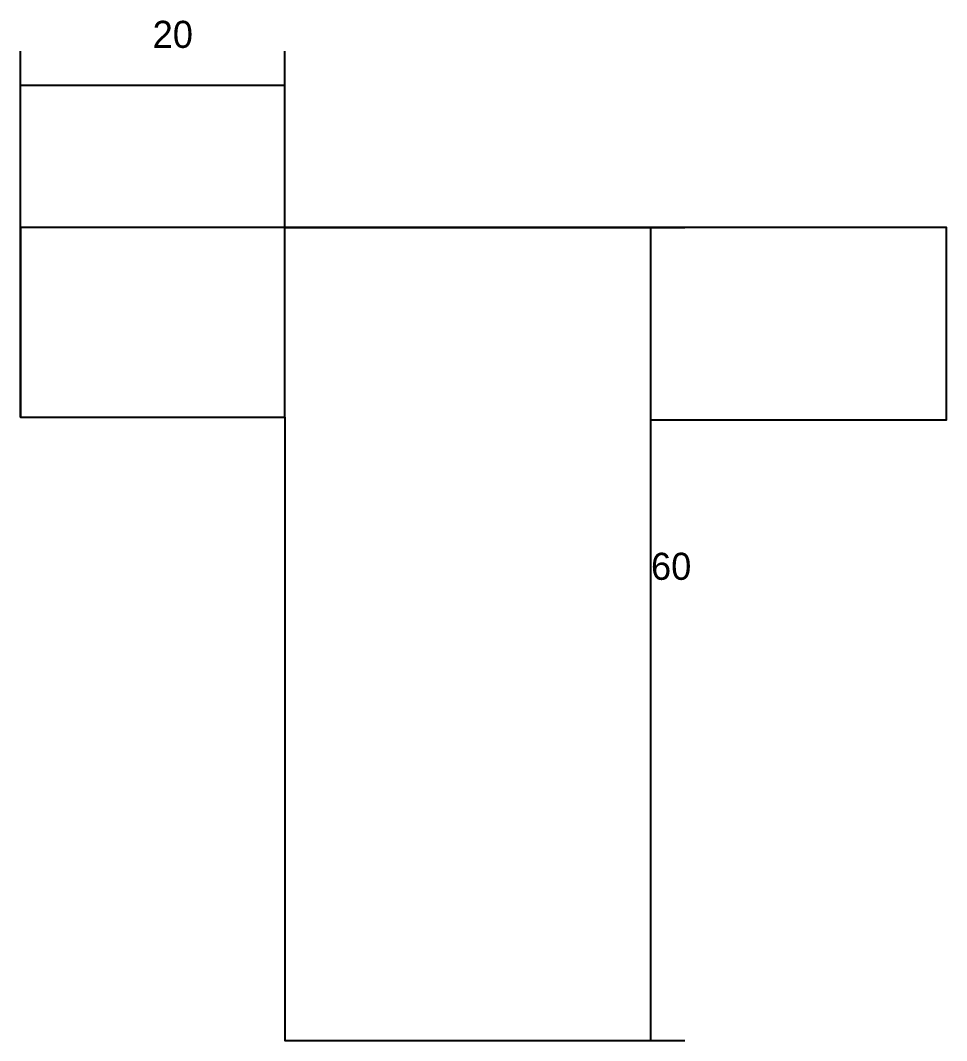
# Model space of a CAD drawing. Header units: metres. Extents: x 3217 to 5468, y 7871 to 9160.
# Drawn here: x 5331.5 to 5468.1, y 7878.6 to 8029.2 of the extents above; entities that cross this region are included whole.
import ezdxf

# ---------------------------------------------------------------- set-up
doc = ezdxf.new("R2010")
doc.units = ezdxf.units.M
doc.layers.add('CONCRETO', color=251, linetype='Continuous')
doc.layers.add('COTA', color=241, linetype='Continuous')

msp = doc.modelspace()

# ---------------------------------------------------------------- linework, layer by layer
at = {"layer": 'CONCRETO'}
msp.add_lwpolyline([(5424.5, 7998.6), (5370.5, 7998.6), (5370.5, 7998.6), (5331.5, 7998.6), (5331.5, 7970.6), (5370.5, 7970.6), (5370.5, 7878.6), (5424.5, 7878.6), (5424.5, 7970.2), (5468.1, 7970.2), (5468.1, 7998.6)], close=True, dxfattribs=at)
at = {"layer": 'COTA'}
for p, q in [((5331.5, 7970.6), (5331.5, 8024.6)), ((5370.5, 7970.6), (5370.5, 8024.6)), ((5331.5, 8019.6), (5370.5, 8019.6)), ((5370.5, 7998.6), (5429.5, 7998.6)), ((5424.5, 7878.6), (5424.5, 7998.6)), ((5370.5, 7878.6), (5429.5, 7878.6))]:
    msp.add_line(p, q, dxfattribs=at)

# ---------------------------------------------------------------- texts
for s, p in [('20', (5351, 8025.1)), ('60', (5424.5, 7946.6))]:
    msp.add_text(s, height=4, dxfattribs=at).set_placement(p)

doc.saveas('drawing.dxf')
